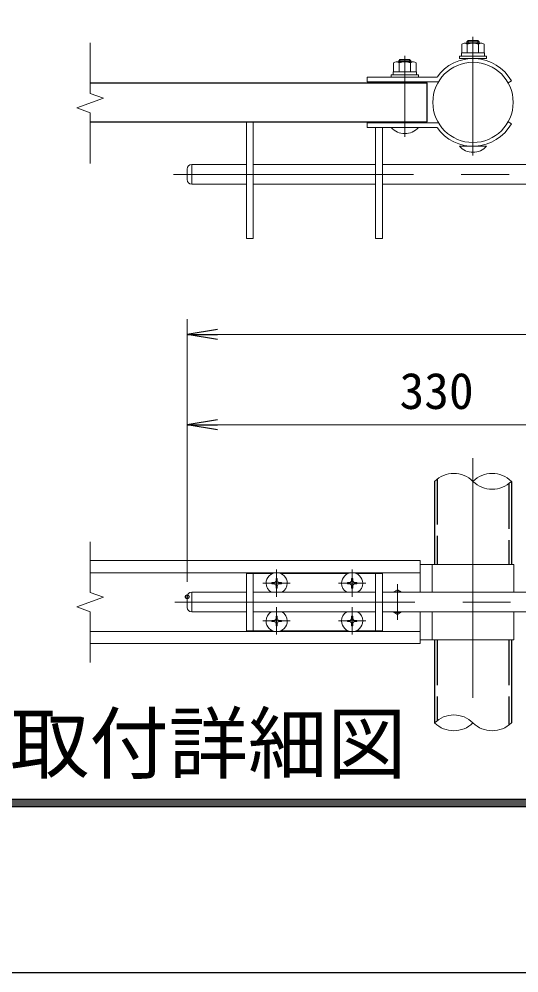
# Model space of a CAD drawing. Units: millimetres, scale not verified. Extents: x -4200 to 4200, y -2970 to 2970.
# Drawn here: x -2204 to -1543, y -2970 to -1706 of the extents above; entities that cross this region are included whole.
import ezdxf
from ezdxf.enums import TextEntityAlignment as Align

# ---------------------------------------------------------------- set-up
doc = ezdxf.new("R2010")
doc.units = ezdxf.units.MM
doc.header["$LTSCALE"] = 10
doc.header["$PDMODE"] = 32
doc.header["$PDSIZE"] = 5
doc.linetypes.add('DASHED', pattern=[7.5, 6, -1.5])
doc.linetypes.add('USER1', pattern=[50.8, 31.75, -6.35, 6.35, -6.35])
for name, color, linetype, lineweight in [('0-0_D-STR1', 1, 'Continuous', 25), ('0-1_D-STR3', 3, 'Continuous', 13), ('0-2_D-BMK', 2, 'USER1', 13), ('0-3_D-STR-DIM', 7, 'Continuous', 13), ('0-A_D-TTL-TXT', 7, 'Continuous', 25), ('0-C_D-TTL', 2, 'Continuous', 25)]:
    doc.layers.add(name, color=color, linetype=linetype, lineweight=lineweight)
doc.layers.add('0-4_0', color=7, linetype='Continuous')
doc.layers.add('0-5_Defpoints', color=8, linetype='Continuous')
doc.styles.add('ＭＳ ゴシック', font='')
doc.styles.get('ＭＳ ゴシック').set_extended_font_data('MS Gothic')

# ---------------------------------------------------------------- blocks, each defined once
blk = doc.blocks.new('_Open')
at = {"layer": '0-4_0'}
blk.add_line((-10, 1.667), (0, 0), dxfattribs=at)
blk.add_lwpolyline([(-10, -1.667), (0, 0), (-10, 0)], dxfattribs=at)

msp = doc.modelspace()

# ---------------------------------------------------------------- linework, layer by layer
at = {"layer": '0-0_D-STR1'}
for p, q in [((-2110.43, -1790.32), (-1664.23, -1790.32)), ((-1664.23, -1842.32), (-1664.23, -1790.32)), ((-2110.43, -1842.32), (-1664.23, -1842.32)), ((-1654.23, -2318.52), (-1654.23, -2428.52)), ((-1552.63, -2318.52), (-1552.63, -2428.52)), ((-1654.23, -2528.52), (-1654.23, -2638.52)), ((-1552.63, -2528.52), (-1552.63, -2638.52)), ((-1552.63, -2528.52), (-1552.63, -2638.52))]:
    msp.add_line(p, q, dxfattribs=at)
at = {"layer": '0-0_D-STR1', "linetype": 'DASHED'}
for p, q in [((-1651.03, -2315.7), (-1651.03, -2428.52)), ((-1555.83, -2321.34), (-1555.83, -2428.52)), ((-1651.03, -2528.52), (-1651.03, -2635.7)), ((-1555.83, -2528.52), (-1555.83, -2641.34))]:
    msp.add_line(p, q, dxfattribs=at)
at = {"layer": '0-1_D-STR3'}
for p, q in [((-1618.43, -1750.92), (-1618.43, -1739.32)), ((-1591.88, -1737.92), (-1614.97, -1737.92)), ((-1611.43, -1737.92), (-1611.43, -1736.12)), ((-1610.93, -1750.92), (-1610.93, -1739.32)), ((-1597.03, -1734.52), (-1609.83, -1734.52)), ((-1609.83, -1737.92), (-1609.83, -1734.52)), ((-1597.03, -1737.92), (-1597.03, -1734.52)), ((-1595.43, -1736.12), (-1597.03, -1734.52)), ((-1595.93, -1750.92), (-1595.93, -1739.32)), ((-1595.43, -1737.92), (-1595.43, -1736.12)), ((-1588.43, -1750.92), (-1588.43, -1739.32)), ((-1618.83, -1750.92), (-1588.03, -1750.92)), ((-1618.83, -1754.92), (-1618.83, -1750.92)), ((-1618.83, -1754.92), (-1588.03, -1754.92)), ((-1588.43, -1750.92), (-1618.43, -1750.92)), ((-1588.03, -1754.92), (-1588.03, -1750.92)), ((-1708.73, -1775.72), (-1708.73, -1764.12)), ((-1682.18, -1762.72), (-1705.27, -1762.72)), ((-1701.73, -1762.72), (-1701.73, -1761.32)), ((-1701.23, -1775.72), (-1701.23, -1764.12)), ((-1687.33, -1759.72), (-1700.13, -1759.72)), ((-1700.13, -1762.72), (-1700.13, -1759.72)), ((-1687.33, -1762.72), (-1687.33, -1759.72)), ((-1685.73, -1761.32), (-1687.33, -1759.72)), ((-1686.23, -1775.72), (-1686.23, -1764.12)), ((-1685.73, -1762.72), (-1685.73, -1761.32)), ((-1678.73, -1775.72), (-1678.73, -1764.12)), ((-1709.13, -1775.72), (-1678.33, -1775.72)), ((-1709.13, -1779.72), (-1709.13, -1775.72)), ((-1709.13, -1779.72), (-1678.33, -1779.72)), ((-1678.73, -1775.72), (-1708.73, -1775.72)), ((-1678.33, -1779.72), (-1678.33, -1775.72)), ((-1743.73, -1782.92), (-1743.73, -1789.32)), ((-1651.1, -1782.92), (-1743.73, -1782.92)), ((-1649.27, -1789.32), (-1743.73, -1789.32)), ((-1552.63, -1787.92), (-1557, -1790.36)), ((-1894.43, -1842.32), (-1894.43, -1996.72)), ((-1743.73, -1849.72), (-1743.73, -1843.32)), ((-1649.27, -1843.32), (-1743.73, -1843.32)), ((-1705.03, -1842.92), (-1703.99, -1842.32)), ((-1705.03, -1843.32), (-1705.03, -1842.92)), ((-1682.43, -1842.92), (-1683.47, -1842.32)), ((-1682.43, -1843.32), (-1682.43, -1842.92)), ((-1552.63, -1844.72), (-1557, -1842.28)), ((-1651.1, -1849.72), (-1743.73, -1849.72)), ((-1732.43, -1849.72), (-1732.43, -1996.72)), ((-1675.73, -1849.72), (-1711.73, -1849.72)), ((-1585.43, -1874.52), (-1621.43, -1874.52)), ((-1614.73, -1874.52), (-1614.73, -1873.41)), ((-1592.13, -1874.52), (-1592.13, -1873.41)), ((-1981.83, -1904.72), (-1981.83, -1918.72)), ((-1975.83, -1898.72), (-1903.43, -1898.72)), ((-1975.83, -1898.72), (-1975.83, -1924.72)), ((-1894.43, -1898.72), (-1732.43, -1898.72)), ((-1723.43, -1898.72), (-1361.83, -1898.72)), ((-1975.83, -1924.72), (-1903.43, -1924.72)), ((-1894.43, -1924.72), (-1732.43, -1924.72)), ((-1723.43, -1924.72), (-1361.83, -1924.72)), ((-1673.43, -2423.52), (-2110.43, -2423.52)), ((-1673.43, -2423.52), (-1673.43, -2465.52)), ((-1549.43, -2428.52), (-1673.43, -2428.52)), ((-1657.43, -2428.52), (-1657.43, -2465.52)), ((-1549.43, -2428.52), (-1549.43, -2465.52)), ((-1673.43, -2439.52), (-2110.43, -2439.52)), ((-1903.43, -2440.52), (-1903.43, -2516.52)), ((-1868.63, -2440.52), (-1903.43, -2440.52)), ((-1894.43, -2440.52), (-1894.43, -2516.52)), ((-1864.22, -2447.22), (-1864.27, -2449.81)), ((-1862.64, -2447.22), (-1864.22, -2447.22)), ((-1862.64, -2447.22), (-1862.6, -2449.81)), ((-1768.63, -2440.52), (-1858.24, -2440.52)), ((-1764.22, -2447.22), (-1764.27, -2449.81)), ((-1762.64, -2447.22), (-1764.22, -2447.22)), ((-1762.64, -2447.22), (-1762.6, -2449.81)), ((-1723.43, -2440.52), (-1758.24, -2440.52)), ((-1732.43, -2440.52), (-1732.43, -2516.52)), ((-1723.43, -2440.52), (-1723.43, -2516.52)), ((-1869.73, -2454.31), (-1869.73, -2453.52)), ((-1867.14, -2454.35), (-1869.73, -2454.31)), ((-1864.22, -2459.82), (-1864.27, -2457.22)), ((-1862.64, -2459.82), (-1864.22, -2459.82)), ((-1862.64, -2459.82), (-1862.6, -2457.22)), ((-1859.73, -2452.68), (-1857.13, -2452.73)), ((-1857.13, -2452.73), (-1857.13, -2453.52)), ((-1767.14, -2452.68), (-1769.73, -2452.73)), ((-1769.73, -2452.73), (-1769.73, -2453.52)), ((-1764.22, -2459.82), (-1764.27, -2457.22)), ((-1762.64, -2459.82), (-1764.22, -2459.82)), ((-1762.64, -2459.82), (-1762.6, -2457.22)), ((-1759.73, -2454.35), (-1757.13, -2454.31)), ((-1757.13, -2454.31), (-1757.13, -2453.52)), ((-1703.43, -2462.32), (-1708.98, -2465.52)), ((-1697.89, -2465.52), (-1703.43, -2462.32)), ((-1981.83, -2471.52), (-1981.83, -2485.52)), ((-1952.93, -2465.52), (-1975.83, -2465.52)), ((-1975.83, -2465.52), (-1975.83, -2491.52)), ((-1953.24, -2465.52), (-1903.43, -2465.52)), ((-1894.43, -2465.52), (-1732.43, -2465.52)), ((-1723.43, -2465.52), (-1617.73, -2465.52)), ((-1618.03, -2465.52), (-1361.83, -2465.52)), ((-1952.93, -2491.52), (-1975.83, -2491.52)), ((-1953.24, -2491.52), (-1903.43, -2491.52)), ((-1894.43, -2491.52), (-1732.43, -2491.52)), ((-1864.22, -2497.22), (-1864.27, -2499.81)), ((-1862.64, -2497.22), (-1864.22, -2497.22)), ((-1862.64, -2497.22), (-1862.6, -2499.81)), ((-1764.22, -2497.22), (-1764.27, -2499.81)), ((-1762.64, -2497.22), (-1764.22, -2497.22)), ((-1762.64, -2497.22), (-1762.6, -2499.81)), ((-1723.43, -2491.52), (-1617.73, -2491.52)), ((-1673.43, -2491.52), (-1673.43, -2533.52)), ((-1657.43, -2491.52), (-1657.43, -2528.52)), ((-1618.03, -2491.52), (-1361.83, -2491.52)), ((-1549.43, -2491.52), (-1549.43, -2528.52)), ((-1869.73, -2504.31), (-1869.73, -2503.52)), ((-1867.14, -2504.35), (-1869.73, -2504.31)), ((-1864.22, -2509.82), (-1864.27, -2507.22)), ((-1862.64, -2509.82), (-1864.22, -2509.82)), ((-1862.64, -2509.82), (-1862.6, -2507.22)), ((-1859.73, -2502.68), (-1857.13, -2502.73)), ((-1859.73, -2504.35), (-1857.13, -2504.31)), ((-1857.13, -2502.73), (-1857.13, -2503.52)), ((-1857.13, -2504.31), (-1857.13, -2503.52)), ((-1767.14, -2502.68), (-1769.73, -2502.73)), ((-1769.73, -2502.73), (-1769.73, -2503.52)), ((-1764.22, -2509.82), (-1764.27, -2507.22)), ((-1762.64, -2509.82), (-1764.22, -2509.82)), ((-1762.64, -2509.82), (-1762.6, -2507.22)), ((-1759.73, -2502.68), (-1757.13, -2502.73)), ((-1759.73, -2504.35), (-1757.13, -2504.31)), ((-1757.13, -2502.73), (-1757.13, -2503.52)), ((-1757.13, -2504.31), (-1757.13, -2503.52)), ((-1673.43, -2517.52), (-2110.43, -2517.52)), ((-1868.63, -2516.52), (-1903.43, -2516.52)), ((-1768.63, -2516.52), (-1858.24, -2516.52)), ((-1723.43, -2516.52), (-1758.24, -2516.52)), ((-1673.43, -2533.52), (-2110.43, -2533.52)), ((-1549.43, -2528.52), (-1673.43, -2528.52))]:
    msp.add_line(p, q, dxfattribs=at)
for points in [[(-1595.43, -1736.12), (-1611.43, -1736.12), (-1609.83, -1734.52)], [(-1685.73, -1761.32), (-1701.73, -1761.32), (-1700.13, -1759.72)], [(-1903.43, -1842.32), (-1903.43, -1996.72), (-1894.43, -1996.72)], [(-1723.43, -1849.72), (-1723.43, -1996.72), (-1732.43, -1996.72)], [(-1867.14, -2452.68), (-1869.73, -2452.73), (-1869.73, -2453.52)], [(-1859.73, -2454.35), (-1857.13, -2454.31), (-1857.13, -2453.52)], [(-1767.14, -2454.35), (-1769.73, -2454.31), (-1769.73, -2453.52)], [(-1759.73, -2452.68), (-1757.13, -2452.73), (-1757.13, -2453.52)], [(-1708.98, -2491.52), (-1703.43, -2494.72), (-1697.89, -2491.52)], [(-1867.14, -2502.68), (-1869.73, -2502.73), (-1869.73, -2503.52)], [(-1767.14, -2504.35), (-1769.73, -2504.31), (-1769.73, -2503.52)]]:
    msp.add_lwpolyline(points, dxfattribs=at)
for points in [[(-1585.43, -1754.92), (-1585.43, -1758.12), (-1621.43, -1758.12), (-1621.43, -1754.92)], [(-1675.73, -1779.72), (-1675.73, -1782.92), (-1711.73, -1782.92), (-1711.73, -1779.72)]]:
    msp.add_lwpolyline(points, close=True, dxfattribs=at)
msp.add_circle((-1603.43, -1816.32), 53.2, dxfattribs=at)
for centre, radius, start, end in [((-1614.68, -1743.61), 5.7, 48.86505, 131.13495), ((-1603.43, -1758.71), 20.79, 68.85295, 111.14705), ((-1592.18, -1743.61), 5.7, 48.83491, 131.16509), ((-1704.98, -1768.41), 5.7, 48.86505, 131.13495), ((-1693.73, -1783.51), 20.79, 68.85295, 111.14705), ((-1682.48, -1768.41), 5.7, 48.83491, 131.16509), ((-1603.43, -1816.32), 58.2, 29.2082, 144.97854), ((-1699.38, -1855.72), 13.99, 106.71589, 113.81332), ((-1699.38, -1855.72), 13.99, 66.18668, 73.28411), ((-1688.08, -1855.61), 13.9, 106.90112, 113.9872), ((-1688.08, -1855.61), 13.9, 66.0128, 73.09888), ((-1603.43, -1816.32), 58.2, 215.02146, 330.7918), ((-1693.73, -1833.47), 24.25, 222.07502, 317.92498), ((-1603.43, -1858.27), 24.25, 222.07502, 317.92498), ((-1975.83, -1904.72), 6, 90, 180), ((-1975.83, -1918.72), 6, 180, 270), ((-1863.43, -2453.52), 14, 0, 180), ((-1867.24, -2449.71), 2.98, 270, 0), ((-1859.62, -2449.71), 2.98, 180, 270), ((-1763.43, -2453.52), 14, 0, 180), ((-1767.24, -2449.71), 2.98, 270, 0), ((-1759.62, -2449.71), 2.98, 180, 270), ((-1863.43, -2453.52), 14, 180, 238.99728), ((-1867.24, -2457.33), 2.98, 0, 90), ((-1859.62, -2457.33), 2.98, 90, 180), ((-1863.43, -2453.52), 14, 301.00272, 0), ((-1763.43, -2453.52), 14, 180, 238.99728), ((-1767.24, -2457.33), 2.98, 0, 90), ((-1759.62, -2457.33), 2.98, 90, 180), ((-1763.43, -2453.52), 14, 301.00272, 0), ((-1703.43, -2478.52), 14.07, 67.52593, 112.47407), ((-1975.83, -2471.52), 6, 90, 180), ((-1975.83, -2485.52), 6, 180, 270), ((-1863.43, -2503.52), 14, 121.00272, 180), ((-1867.24, -2499.71), 2.98, 270, 0), ((-1859.62, -2499.71), 2.98, 180, 270), ((-1863.43, -2503.52), 14, 0, 58.99728), ((-1763.43, -2503.52), 14, 121.00272, 180), ((-1767.24, -2499.71), 2.98, 270, 0), ((-1759.62, -2499.71), 2.98, 180, 270), ((-1763.43, -2503.52), 14, 0, 58.99728), ((-1703.43, -2478.52), 14.07, 247.52593, 292.47407), ((-1863.43, -2503.52), 14, 180, 0), ((-1867.24, -2507.33), 2.98, 0, 90), ((-1859.62, -2507.33), 2.98, 90, 180), ((-1763.43, -2503.52), 14, 180, 0), ((-1767.24, -2507.33), 2.98, 0, 90), ((-1759.62, -2507.33), 2.98, 90, 180)]:
    msp.add_arc(centre, radius, start, end, dxfattribs=at)
at = {"layer": '0-2_D-BMK'}
for p, q in [((-1603.43, -1886.85), (-1603.43, -1729.49)), ((-1693.73, -1862.05), (-1693.73, -1754.69)), ((-1999.89, -1911.72), (-768.74, -1911.72)), ((-1603.43, -2287.93), (-1603.43, -2659.1)), ((-1863.43, -2471.73), (-1863.43, -2435.47)), ((-1763.43, -2471.65), (-1763.43, -2435.39)), ((-1881.65, -2453.52), (-1845.39, -2453.52)), ((-1781.65, -2453.52), (-1745.39, -2453.52)), ((-1703.43, -2454.94), (-1703.43, -2502.09)), ((-1998.07, -2478.52), (-719.17, -2478.52)), ((-1863.43, -2521.65), (-1863.43, -2485.39)), ((-1763.43, -2521.65), (-1763.43, -2485.39)), ((-1881.65, -2503.52), (-1845.39, -2503.52)), ((-1781.65, -2503.52), (-1745.39, -2503.52))]:
    msp.add_line(p, q, dxfattribs=at)
at = {"layer": '0-3_D-STR-DIM'}
for p, q in [((-2110.43, -1804.49), (-2110.43, -1737.32)), ((-2092.81, -1810.9), (-2110.43, -1804.49)), ((-2128.05, -1823.73), (-2092.81, -1810.9)), ((-2110.43, -1830.14), (-2128.05, -1823.73)), ((-2110.43, -1897.32), (-2110.43, -1830.14)), ((-1981.83, -2451.52), (-1981.83, -2103.78)), ((-1941.83, -2123.78), (-821.83, -2123.78)), ((-1981.83, -2451.52), (-1981.83, -2223.78)), ((-1941.83, -2243.78), (-1361.83, -2243.78)), ((-2110.43, -2465.69), (-2110.43, -2398.52)), ((-2128.05, -2484.93), (-2092.81, -2472.11)), ((-2092.81, -2472.11), (-2110.43, -2465.69)), ((-2110.43, -2491.34), (-2128.05, -2484.93)), ((-2110.43, -2558.52), (-2110.43, -2491.34))]:
    msp.add_line(p, q, dxfattribs=at)
for centre, start, end in [((-1628.83, -2344.08), 45.18146, 134.81854), ((-1578.03, -2344.08), 45.18146, 134.81854), ((-1578.03, -2292.96), 225.18146, 314.81854), ((-1628.83, -2664.08), 45.18146, 134.81854), ((-1628.83, -2612.96), 225.18146, 314.81854), ((-1578.03, -2612.96), 225.18146, 314.81854)]:
    msp.add_arc(centre, 36.03, start, end, dxfattribs=at)
at = {"layer": '0-5_Defpoints'}
msp.add_point((-1981.83, -2471.52), dxfattribs=at)
at = {"layer": '0-C_D-TTL'}
for points in [[(-4200.18, 2970.15), (4199.82, 2970.15), (4199.82, -2969.85), (-4200.18, -2969.85)], [(-3930.18, 2750.15), (3929.82, 2750.15), (3929.82, -2749.85), (-3930.18, -2749.85)], [(-3927.68, 2747.65), (3927.32, 2747.65), (3927.32, -2747.35), (-3927.68, -2747.35)], [(-3925.18, 2745.15), (3924.82, 2745.15), (3924.82, -2744.85), (-3925.18, -2744.85)], [(-3922.68, 2742.65), (3922.32, 2742.65), (3922.32, -2742.35), (-3922.68, -2742.35)], [(-3920.18, 2740.15), (3919.82, 2740.15), (3919.82, -2739.85), (-3920.18, -2739.85)]]:
    msp.add_lwpolyline(points, close=True, dxfattribs=at)

# ---------------------------------------------------------------- block references
at = {"layer": '0-3_D-STR-DIM', "xscale": 4, "yscale": 4, "rotation": 180}
for p in [(-1981.83, -2123.78), (-1981.83, -2243.78)]:
    msp.add_blockref('_Open', p, dxfattribs=at)

# ---------------------------------------------------------------- texts
at = {"layer": '0-3_D-STR-DIM', "style": 'ＭＳ ゴシック'}
msp.add_text('330', height=48.09, dxfattribs=at).set_placement((-1700.71, -2237.03), align=Align.BOTTOM_LEFT)
at = {"layer": '0-A_D-TTL-TXT', "style": 'ＭＳ ゴシック'}
msp.add_text('カンヌキ取付詳細図', height=76.98, dxfattribs=at).set_placement((-2636.47, -2727.28), align=Align.BOTTOM_LEFT)

doc.saveas('drawing.dxf')
